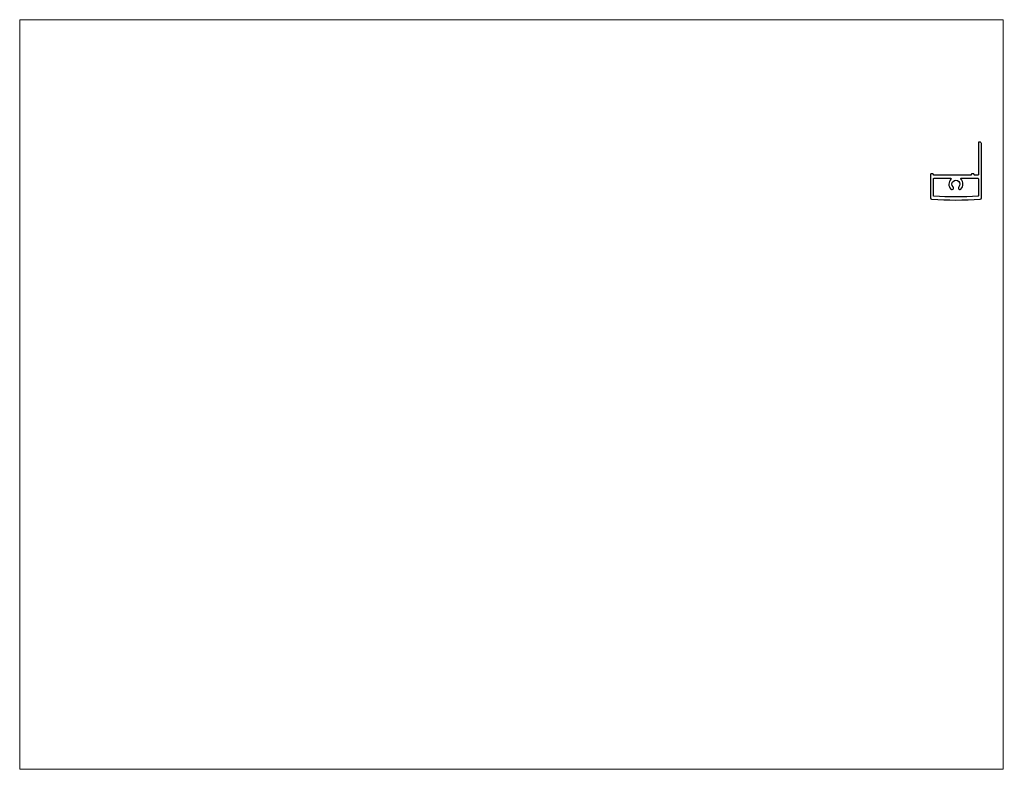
# Paper-space layout 'Layout1' of a CAD drawing. Extents: x 27 to 240, y 20 to 183.
# The model-space entities are those that its viewports show. They can reach past a viewport. Long polylines and large blocks are cut down to what shows.
import ezdxf

# ---------------------------------------------------------------- set-up
doc = ezdxf.new("R2010")
doc.units = 0
doc.header["$LTSCALE"] = 15
doc.layers.get('0').update_dxf_attribs({"linetype": 'CONTINUOUS'})

msp = doc.modelspace()

# ---------------------------------------------------------------- linework, layer by layer
at = {"linetype": 'CONTINUOUS', "flags": 128}
for points in [[(370.78, 216.45, -0.414214), (370.58, 216.25), (356.18, 216.25, -0.414214), (355.98, 216.45), (355.98, 216.55, 0.414214), (355.78, 216.75), (354.98, 216.75, 0.414214), (354.78, 216.55), (354.78, 207.36, 0.395072), (355.25, 206.86, 0.032908), (374.31, 206.86, 0.395072), (374.78, 207.36), (374.78, 228.65, 0.414214), (374.18, 229.25), (373.78, 229.25, 0.414214), (373.58, 229.05), (373.58, 216.45, -0.414214), (373.38, 216.25), (372.18, 216.25, -0.414214), (371.98, 216.45), (371.98, 216.55, 0.414214), (371.78, 216.75), (370.98, 216.75, 0.414214), (370.78, 216.55)], [(362.85, 214.71, 0.410039), (362.79, 210.84, 1), (363.66, 211.68, -2.344201), (365.9, 211.68, 1), (366.76, 210.84, 0.410039), (366.71, 214.71, -0.670623), (366.85, 215.05), (373.38, 215.05, -0.414214), (373.58, 214.85), (373.58, 208.21, -0.396769), (373.39, 208.01, -0.029971), (356.17, 208.01, -0.396769), (355.98, 208.21), (355.98, 214.85, -0.414214), (356.18, 215.05), (362.71, 215.05, -0.670623)]]:
    msp.add_lwpolyline(points, format="xyb", close=True, dxfattribs=at)

psp = doc.layouts.get("Layout1")

# ---------------------------------------------------------------- viewports
at = {"layer": '0', "color": 0, "linetype": 'BYBLOCK', "ltscale": 0.05}
psp.add_viewport(center=(133.35, 101.6), size=(213.36, 162.56), view_center_point=(190.51, 130.3), view_height=293.8955, dxfattribs=at)

doc.saveas('drawing.dxf')
